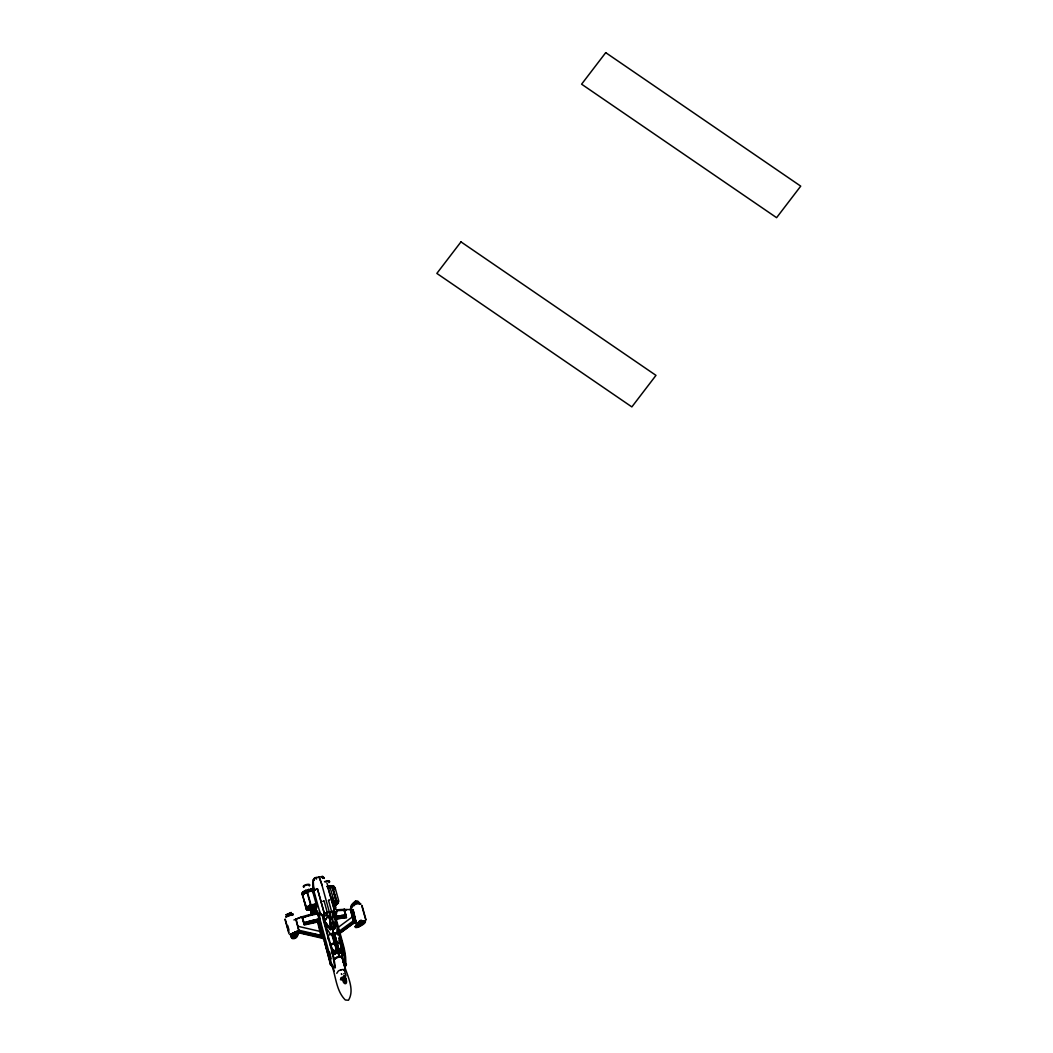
<?xml version="1.0" encoding="UTF-8"?>
<svg xmlns="http://www.w3.org/2000/svg" width="1053" height="1053" viewBox="0 0 1053 1053"><rect width="100%" height="100%" fill="white"/><g stroke="black" fill="none" stroke-linecap="round" stroke-linejoin="round"><path stroke-width="1.5" d="M302.737 895.603L302.737 894.8A7.397 6.713 31 0 1 302.474 892.931L302.474 892.931A7.503 6.818 31 0 0 302.54 894.721L306.199 909.029A1.487 1.369 -59.2 0 0 306.489 909.568L310.925 910.042M302.724 895.445L302.25 893.365A6.766 2.053 -15.5 0 1 305.396 891.338L306.647 890.983L310.925 906.028L309.858 906.738A6.279 1.909 -15.5 0 0 306.936 908.634M315.137 912.424L315.189 910.819M315.11 912.267L314.992 909.871M315.163 910.424L315.189 912.74M337.565 929.575L342.357 946.858A23.442 8.898 82 0 1 344.305 957.822L344.476 963.153L345.976 963.916A5.581 2.264 2.5 0 1 346.424 964.824L345.371 965.746L344.976 957.256A30.366 11.53 82 0 0 343.081 946.568L333.617 912.714M344.37 979.395L345.134 982.146L344.147 975.315L345.015 981.699M346.003 965.772L345.608 957.203A30.655 11.636 82 0 0 343.686 946.41L335.71 917.295L336.697 912.596A6.121 5.318 37.8 0 0 336.578 910.095M344.976 982.054L343.818 979.119L344.502 978.842M302.645 895.182L302.659 894.958A7.213 6.555 31 0 1 302.474 893.247A2.409 0.895 0.5 0 1 302.514 892.628L302.593 892.628A7.463 6.779 31 0 0 302.751 894.273M324.811 920.875L324.693 921.533L323.139 914.544L324.693 921.072L327.799 916.071L324.693 921.533L330.629 929.378L330.339 918.966L326.838 914.886L323.521 916.821M334.393 905.132A5.844 1.777 -15.5 0 0 335.696 904.58L335.854 903.922M293.774 934.327C293.563 936.538 294.919 939.776 293.537 933.195M294.34 936.578C291.865 934.735 296.275 932.471 295.077 933.787M294.208 937.196L294.261 933.261M294.287 937.183L294.353 934.037M311.319 911.714L311.227 910.332M335.341 918.545L334.775 912.372A3.067 1.514 27.1 0 0 333.814 911.661L334.367 910.45M319.493 910.884C319.059 914.452 321.06 927.969 318.835 918.269A15.677 3.08 78.2 0 0 316.914 912.53L315.689 908.107L316.4 904.843L313.044 892.654L314.097 890.167L317.427 888.771L323.784 911.332A2.725 2.514 17.6 0 0 324.311 912.188L324.916 913.504M339.606 952.807L338.724 952.952L333.327 933.445L334.196 933.287L339.829 953.07L334.42 933.563L336.355 933.695L336.868 932.616L337.329 925.561M314.334 878.255L314.097 880.216L314.939 877.886L316.045 877.504L316.584 879.044L315.966 877.531L322.916 876.491L322.415 878.005M334.288 903.777L335.012 903.29L334.288 902.855A3.198 0.974 -15.5 0 1 334.235 904.409L335.407 903.224L334.091 902.987M335.038 903.553L334.275 903.303M335.328 902.961L334.999 903.408M313.912 890.193L313.781 889.982A3.528 0.763 -30.7 0 1 313.781 890.298A7.503 6.989 -51.1 0 0 313.215 889.351L313.123 889.416A7.397 6.884 -51.1 0 1 313.636 890.39M292.089 934.998L292.431 934.129M328.536 915.439L332.287 928.996L334.301 928.641L335.459 919.374C326.812 905.317 341.962 931.708 333.946 912.727L332.445 911.556L324.153 913.951M335.815 919.466C335.157 941.145 331.958 918.716 332.445 911.556M334.551 887.705A6.766 2.053 -15.5 0 0 333.393 886.429L332.327 886.468L336.17 901.592L337.263 901.934A6.279 1.909 -15.5 0 1 338.342 903.119L336.262 904.817L335.96 903.974M335.736 950.214L336.552 949.99L335.933 951.385L336.842 951.004L331.616 934.09M291.326 912.569L290.918 913.767M290.259 934.603L292.273 937.512M291.51 934.656L290.549 934.959M293.142 934.643L292.537 933.8L291.576 934.366M292.102 934.393L292.616 933.853M291.734 933.932L292.734 933.985M293.497 934.05L291.536 933.958M295.972 936.67L297.051 931.602M323.508 915.715L323.64 919.401L331.669 948.569A30.366 5.963 78.2 0 1 334.051 959.178L335.354 967.51L333.051 967.18A5.581 2.488 -6.1 0 1 332.024 966.364L330.681 963.574L330.366 964.206A4.225 1.277 -15.5 0 0 330.918 964.969L331.761 964.785A3.646 1.106 -15.5 0 1 331.024 964.061L327.68 952.03M292.918 936.078L294.09 935.972L294.59 933.669M295.959 932.445C291.563 945.752 297.13 933.076 294.419 933.142M335.631 913.675L336.065 914.333L334.341 910.595M335.696 904.58L337.974 902.803A5.989 1.816 -15.5 0 0 336.934 901.671L336.17 901.592M344.423 977.882L344.292 979.145L344.818 977.342L341.685 978.04L340.461 979.659L344.713 979.343M345.766 965.009L345.371 965.746M336.052 912.411L335.894 913.188M307.41 909.989L307.515 909.529A5.844 1.777 -15.5 0 0 310.898 909.568L311.293 910.555M320.665 924.416L319.954 924.547L319.651 922.27M330.366 964.206L320.046 924.495M343.449 969.826L343.41 969.813M344.318 970.326L344.397 969.997A3.383 1.027 -15.5 0 0 341.87 969.642A3.383 1.027 -15.5 0 0 338.25 971.09L336.776 973.354M345.437 977.75L345.502 977.487A2.448 0.737 -15.5 0 0 343.673 977.237A2.448 0.737 -15.5 0 0 341.054 978.276L340.79 978.566M334.117 959.362C335.104 956.637 342.462 955.992 336.42 957.598M339.184 949.635L341.527 952.833M339.171 950.714L340.382 950.214L341.356 953.228L341.238 950.675M335.986 912.727L335.775 913.517M296.248 933.406L294.827 937.038L294.985 933.55L296.288 933.563L295.169 936.644M293.853 936.051L295.077 933.524M314.386 890.548L313.044 892.654L314.426 890.43L313.702 892.523L315.321 898.38M324.245 912.411A2.725 2.514 17.6 0 1 323.719 911.556L317.427 888.771M330.681 929.009L330.352 929.602L324.456 921.625M341.646 957.598C335.091 955.413 344.16 955.742 341.725 958.019M306.844 908.752L307.239 909.91L304.593 901.526M340.843 970.168L340.632 970.3M358.02 925.995L362.522 922.507L361.627 922.349M285.811 916.821C287.956 915.636 301.5 911.042 285.968 917.018M290.549 913.846L290.997 912.609M296.262 932.892L295.261 932.655M297.538 931.655L295.814 936.854M293.919 919.967L302.145 916.768A43.818 13.294 -15.5 0 1 317.703 912.898M296.051 919.137L302.027 916.689L304.238 924.982L317.598 922.02L321.507 938.078L299.447 932.958L295.735 919.124M298.144 926.337L320.204 931.457M313.544 935.748L321.586 937.117L299.513 931.997L299.065 933.05L297.433 932.813M299.447 932.958L296.104 918.979M318.559 915.518A22.797 4.409 78.1 0 0 317.809 913.267A42.133 23.456 -19.5 0 0 302.395 917.676A20.889 4.041 78.1 0 1 304.027 922.876L304.278 924.481L319.664 921.099M304.962 923.52L305.686 923.231A41.659 12.636 -15.5 0 1 316.914 920.348L317.677 920.19L322.126 938.026L323.732 937.683M304.804 922.783L305.146 924.152L317.611 921.533L317.493 919.532M317.479 913.543L316.558 910.384L314.742 911.371L316.65 910.898M314.32 912.043L316.94 911.24M323.942 937.065L322.192 937.065M316.966 906.212L316.94 904.237L316.282 904.369M334.104 902.013L336.144 901.829L336.315 901.039A1.54 0.869 87 0 0 336.21 900.394L332.169 886.363L336.144 900.723L334.643 901.631M355.466 926.758C357.823 928.93 371.656 920.243 361.956 920.796M362.114 921.928L362.035 922.691L362.627 922.244M362.245 922.059L364.246 921.296M362.377 921.928L364.167 921.375L363.18 921.217M363.614 921.507L363.561 922.007M341.422 973.946L341.817 974.512L341.422 973.933M330.063 887.824L329.826 886.981L327.746 887.166L334.183 909.713A2.725 2.356 37.8 0 1 334.183 910.661M335.775 913.359L335.459 914.162M314.189 907.976A3.607 1.092 -15.5 0 0 316.005 906.409A3.607 1.092 -15.5 0 0 313.544 906.054C311.833 905.646 307.423 908.936 311.188 908.634A4.646 1.408 -15.5 0 1 308.002 907.91A4.646 1.408 -15.5 0 1 312.57 905.554M309.937 908.673L310.714 907.238L313.504 906.199A3.409 1.04 -15.5 0 1 315.834 906.528A3.409 1.04 -15.5 0 1 314.11 908.015A3.198 0.974 -15.5 0 0 315.65 906.659A3.198 0.974 -15.5 0 0 313.465 906.343L315.492 906.594L314.399 907.725M311.148 908.489L309.964 908.252L310.319 907.66M311.188 907.278L310.885 908.95A3.409 1.04 -15.5 0 1 309.398 907.936A3.409 1.04 -15.5 0 1 312.649 906.37M315.123 907.423L315.189 906.778M315.452 907.107L315.571 906.83M334.512 928.654L335.775 919.493L332.695 915.07M334.643 928.483L332.287 928.996M351.083 909.595C348.951 905.409 358.928 900.684 360.797 904.079M331.076 885.823L331.103 885.77A2.409 1.29 -21.1 0 0 329.589 885.863L329.589 885.863A3.528 1.895 -21.1 0 1 331.076 885.823A7.147 2.067 80 0 1 331.563 887.245M335.262 909.252L335.973 908.002L330.168 887.692M359.442 921.467L361.798 921.599M360.6 921.796L359.797 921.428L355.335 926.956A2.33 0.724 -15.6 0 0 356.388 927.535A2.33 0.724 -15.6 0 0 359.099 926.732L365.47 921.665M360.745 921.625L360.165 921.217L362.377 921.257M360.165 921.533L361.482 921.099M355.888 926.548L356.967 926.35L356.111 925.034L356.533 926.192L359.955 921.296L361.811 921.243M336.539 901.75L336.763 901.052A1.501 1.119 -84.8 0 0 336.697 900.407L332.314 886.534M313.768 889.798A30.945 29.379 -31.2 0 1 313.333 879.874L314.202 878.373M326.838 914.886L326.114 912.675C327.878 912.582 337.855 908.818 333.893 913.978L333.827 912.925M330.102 919.085L331.182 918.821L322.06 885.481A31.024 9.187 80.2 0 0 318.98 877.004A31.024 8.766 79.9 0 1 322.139 885.468M330.787 929.075L330.155 919.006L330.445 929.312L332.63 929.036L330.352 929.602M328.694 915.412L333.617 933.195L331.629 934.116L332.616 933.563L337.829 953.399L332.103 933.84M338.5 953.597L338.737 953.202A8.661 1.474 77.7 0 1 339.566 956.94L336.262 957.954L334.249 959.809A9.148 8.582 14.9 0 1 333.459 958.849M293.932 933.221L295.064 932.392M290.51 934.919L292.181 938.473A2.33 0.724 -15.5 0 0 294.485 938.394A2.33 0.724 -15.5 0 0 296.538 937.275L298.17 932.3L295.998 932.8M296.92 932.761L296.262 932.089M335.933 951.385L336.96 950.82M339.816 950.701L340.567 950.319M324.008 914.846L322.942 916.636L323.126 919.506L331.142 948.621A30.655 6.015 78.2 0 1 333.551 959.322L334.867 967.733M332.893 913.899L334.564 914.952L332.893 913.899L332.287 911.674L333.696 912.767M333.946 912.727L335.433 919.651M331.037 918.927L332.116 918.664M331.932 918.795L334.262 928.496M337.381 953.505L338.948 952.833L332.406 928.799M338.316 953.636L338.553 953.241A8.661 3.501 82.6 0 1 339.119 957.019L342.278 957.216L341.856 958.48M338.724 952.952L339.948 952.649M318.322 920.664L318.98 921.085M324.061 914.636L324.929 913.372M362.35 922.797L361.863 921.888L363.377 921.52M310.793 890.298A7.147 5.028 -87 0 0 310.359 889.377L310.398 889.324A2.409 1.119 -28.4 0 1 311.754 889.18A7.529 5.304 -87 0 1 312.28 890.325M310.372 889.377A3.528 1.645 -28.4 0 1 311.727 889.232L311.754 889.18M330.431 929.18L324.758 921.336L330.458 929.404L332.63 929.036M333.617 933.195L330.221 933.787L329.405 934.919L333.327 933.695M325.232 912.951L324.258 912.424M355.532 901.289L351.268 906.738M353.913 905.791L355.309 904.198M359.757 920.743L355.243 926.258A2.145 0.658 -15.6 0 0 356.454 926.758A2.145 0.658 -15.6 0 0 359.034 925.824L364.93 921.033M342.738 962.008L343.62 961.35L345.358 964.008A5.304 2.145 2.5 0 1 345.766 965.009M335.051 918.532L345.45 917.084L345.16 915.702M353.663 923.468L354.229 921.73L350.82 909.463L352.663 909.516L355.98 921.493L355.414 923.218L353.255 922.862M346.371 917.584L344.252 909.279L346.371 917.584L336.842 918.914M352.479 916.808L338.75 926.956M337.816 934.972L339.237 933.274L337.394 926.614M339.711 933.498L353.295 923.507L353.861 921.783L339.04 932.668M355.387 922.704L355.796 921.507L352.518 909.687M341.277 956.808L343.225 954.479L338.645 937.973M359.81 922.152L356.335 926.166L359.573 922.533M334.775 958.809L336.052 957.796M343.225 954.479L341.83 954.992A9.148 7.884 41.8 0 1 341.988 957.638M357.178 924.073L359.034 922.086M356.612 926.232L360.139 921.717M361.903 922.046L362.219 921.572M362.193 922.007L363.18 921.454M361.679 921.678L363.088 921.546M314.531 890.285L316.163 889.337A3.067 1 -15.8 0 1 317.361 888.995M310.03 907.673L309.7 907.989A3.198 0.974 -15.5 0 0 310.951 908.792L311.135 909.344M311.609 907.081L309.924 908.147M311.82 906.515L313.61 906.357M314.36 907.37L315.15 906.159M356.362 925.074L356.835 926.206L360.863 921.586L356.901 926.192L357.691 926.245M336.328 904.777L336.539 904.303A1.487 0.882 61 0 0 336.473 903.724M357.072 924.916L357.625 926.061L356.77 925.666L361.258 921.717M360.508 920.954L360.139 921.178M362.324 921.099L360.495 921.48M362.522 921.388L361.627 921.52M332.064 885.77L332.116 885.731A2.409 1.119 -28.5 0 1 333.103 885.994L333.051 886.034A3.528 1.632 -28.5 0 0 332.064 885.77A7.463 5.252 -87.1 0 1 332.735 887.376M296.88 932.603L295.682 933.406M319.098 920.809L318.243 921.006L319.27 920.651M318.256 921.085L318.822 921.125M356.822 924.995L357.375 926.14L361.6 921.901M357.375 926.14L361.627 922.639M312.675 889.377L312.728 889.337A2.409 0.842 -31.7 0 1 313.478 889.535L313.412 889.574A3.528 1.224 -31.7 0 0 312.675 889.377A7.147 6.647 -51.1 0 1 313.175 890.325M312.517 891.246L311.122 891.312A2.382 0.698 -14.9 0 1 311.556 891.22L311.938 891.193A2.382 0.737 -15.7 0 1 312.359 891.193A3.528 1.079 -15.7 0 0 311.122 891.312A2.382 0.737 -15.7 0 1 311.556 891.22L311.885 891.009M293.655 934.143L293.221 934.314M303.317 894.247L304.172 893.589M291.115 934.222L292.142 933.735M291.168 934.38L291.813 934.129M296.169 932.616L291.062 934.722L293.353 934.024M295.775 936.696L293.287 937.604M362.1 922.691L357.309 925.548M336.144 951.096L336.605 949.806M322.995 915.886L322.942 916.636L321.362 915.294A6.121 5.673 17.6 0 1 320.073 912.99L313.768 890.575M331.129 944.844C332.959 944.91 329.76 944.159 332.103 948.45A2.475 0.987 66.6 0 0 332.603 949.674C333.985 952.136 333.893 948.095 333.077 950.069M335.236 953.557C334.564 954.176 337.486 948.213 332.116 952.504L332.761 954.86L333.59 954.255M339.816 930.773L353.4 920.796M341.883 930.786L346.832 927.153M339.303 932.892L353.676 922.494L350.438 909.45L354.045 922.441L355.796 922.204M339.671 932.984L353.255 923.007M339.04 933.721L353.861 922.836M339.632 943.475L340.553 943.238L339.579 943.356A4.646 1.408 -15.5 0 0 338.21 943.001L337.473 943.712M292.642 934.406L291.76 935.025L293.195 937.223M355.137 901.394L358.468 902.118L359.336 904.343M358.257 925.837L364.93 921.322M358.876 925.824L364.97 921.191M340.027 931.681L355.559 920.638L353.703 911.266M343.173 929.773L346.99 927.061M362.021 921.915L363.417 921.401M358.836 925.666L356.717 926.495M335.933 904.988L334.591 905.554M314.36 907.581L315.058 907.159M315.426 913.675L312.03 914.491L310.898 907.633M359.692 921.441L360.613 920.901L360.047 921.336M307.437 909.568L306.423 908.95M294.156 932.642L293.576 933.34L294.787 933.34M293.892 932.984L294.801 932.445L294.195 932.8M296.156 933.09L296.472 932.274M323.837 914.03L326.114 912.675M333.459 886.257L333.525 886.218A7.529 7.016 -51.3 0 1 334.051 887.205A7.463 6.95 -51.3 0 0 333.459 886.257A3.528 1.224 -31.7 0 1 333.656 886.81L333.722 886.771A2.409 0.829 -31.7 0 0 333.525 886.218M318.164 920.914L320.52 923.547M334.051 901.921A4.436 1.343 -15.5 0 1 334.815 904.119L334.104 904.145A5.976 1.816 -15.5 0 0 336.565 902.882M290.523 934.287L297.143 931.51M291.957 933.919L291.339 934.248L292.05 933.866M292.813 934.406L292.773 933.695M292.971 934.445L293.26 933.642M293.563 934.327L292.392 934.761M294.919 936.88L295.498 936.907M332.379 952.399L333.117 954.702M334.472 954.215L333.788 951.636L334.525 951.491M334.143 951.438L334.88 951.293M334.499 951.254L335.236 951.109C330.089 951.359 334.617 958.414 334.17 951.675M335.17 953.834L334.091 954.176M333.775 887.89L333.722 887.863A2.409 0.711 -14.9 0 0 333.511 887.797L333.393 887.389A7.516 5.304 -87.1 0 0 332.709 885.77L332.709 885.77A7.397 5.212 -87.1 0 1 333.301 887.442L333.367 887.666M359.915 920.677L360.258 920.585M357.796 926.113L358.52 925.877M342.304 953.189L341.448 950.425L339.54 950.254L340.277 952.649L342.107 952.768L341.633 953.373M332.103 885.731A7.529 5.304 -87.1 0 1 332.801 887.35L332.906 887.758A2.409 0.737 -15.7 0 1 333.722 887.863M333.314 887.482L333.406 887.85A6.094 1.843 -15.5 0 0 332.287 887.771M310.451 907.094L311.28 906.962M314.123 906.646L315.216 906.436M307.384 909.437L307.094 908.212A5.989 1.816 -15.5 0 1 309.885 906.422L310.925 906.028M359.955 921.099L361.258 920.809M359.994 921.257L361.574 920.888M340.685 948.661C339.448 947.779 340.882 950.267 341.383 948.134A2.475 2.04 -77.7 0 0 341.343 946.831L340.369 943.33M294.445 932.84L295.432 932.497M291.26 912.635L286.126 914.912M290.97 934.064L296.038 931.708M323.771 913.267L329.457 911.898L331.129 918.914M305.238 892.983L306.528 891.957A7.529 1.527 70.8 0 1 306.133 890.285A2.409 1.303 -11.5 0 0 304.712 890.97A7.213 1.474 70.8 0 0 305.054 892.457M285.916 914.873L291.089 912.569L291.839 914.728M291.405 915.36L293.024 915.057M295.985 931.839L297.736 931.589M291.115 934.577C289.075 941.329 300.21 937.96 297.867 932.102M295.143 937.104L294.235 937.433M334.564 953.728L336.144 953.32M352.321 906.659L351.307 906.909M340.172 950.596L340.882 950.49M340.395 950.714L341.106 950.609M340.711 950.885L341.422 950.78L342.12 953.149L340.685 952.873M339.935 950.398L341.475 950.806L340.158 950.096M341.211 952.662L339.632 949.53M341.764 952.952L341.04 953.07L340.066 949.99M312.083 906.896L311.083 906.778M314.676 908.055C315.084 905.804 310.464 906.672 311.991 908.502A3.883 0.75 78.1 0 1 312.504 912.135L312.767 914.083M359.547 922.362L360.363 922.27M294.577 932.629L296.867 932.339M295.59 932.84L294.511 933.024M295.827 933.076L294.893 933.011M294.037 933.945L295.09 933.721M296.38 932.366L297.078 932.168M336.223 949.898L335.854 950.069M339.237 940.869L339.566 940.329M305.173 924.073L305.857 923.863A41.659 12.636 -15.5 0 1 317.085 920.98L317.861 920.822M334.512 888.061L334.643 888.561A2.382 0.724 -15.8 0 1 334.578 888.758L334.578 888.758A2.382 0.711 -14.7 0 0 334.643 888.6L334.525 888.627A3.528 1.066 -15.8 0 1 334.499 888.771L334.459 888.324A7.213 6.726 -51.3 0 0 334.301 887.89L334.525 888.587A3.528 1.053 -14.7 0 1 334.499 888.771L334.406 888.271A2.382 0.724 -15.8 0 1 334.63 888.469L334.512 888.508A6.094 1.843 -15.5 0 1 334.393 889.035M355.835 903.974L357.138 903.816M291.76 935.117L293.024 937.275L294.208 937.288M362.495 922.415L363.417 922.165M340.988 951.03L341.646 950.833M307.226 891.272L310.306 889.956A6.568 2.001 -15.5 0 1 314.11 890.009M317.058 905.317A6.121 1.856 -15.5 0 0 314.426 905.448L311.267 905.87L314.242 905.172A5.844 1.777 -15.5 0 1 316.756 905.053M313.965 906.607L315.15 906.672L313.57 906.607M334.406 888.416L334.38 888.377A3.528 1.066 -15.8 0 1 334.512 888.508L334.63 888.469M361.403 921.901L359.85 922.31M339.237 933.274L336.355 933.695M318.717 920.454L319.48 920.401M302.777 895.103L302.645 895.129A2.409 0.737 -15.2 0 1 302.737 894.932M338.882 949.688L339.658 949.424M295.643 933.761L295.511 932.997M316.598 905.501L317.256 905.369L316.453 905.935A4.225 1.277 -15.5 0 0 313.649 905.619L312.596 905.817A4.436 1.343 -15.5 0 0 308.226 907.936A4.436 1.343 -15.5 0 0 311.227 908.752A4.028 1.224 -15.5 0 1 308.647 908.002A4.028 1.224 -15.5 0 1 312.609 905.962M305.462 917.031L302.395 917.676A43.818 13.294 -15.5 0 1 317.953 913.793L317.809 913.267M318.835 918.269L319.493 918.137L318.23 913.543M306.528 923.191L317.611 921.533M319.704 922.454L320.625 923.191M297.196 931.8L299.131 931.405L299.276 932.431L310.398 935.011M299.276 932.431C294.3 932.563 300.671 933.313 298.552 931.273M323.797 936.038L296.959 930.931M323.442 937.065L321.836 937.394L322.126 938.026M323.942 938.499L323.284 938.631A4.225 1.277 -15.5 0 0 323.85 939.394M331.247 965.153L332.103 965.325L331.445 965.469L330.668 960.244A23.442 4.607 78.2 0 0 328.22 949.358L320.23 920.309M360.692 920.269L361.561 920.256M363.101 922.165L362.285 922.217M360.31 922.336L361.39 922.244M328.51 900.394L329.523 900.21L328.51 900.394L331.59 911.516M308.647 890.377L310.227 890.061M313.189 905.014L312.53 905.146A5.252 1.593 -15.5 0 0 307.358 907.818A5.252 1.593 -15.5 0 0 310.911 908.778L310.938 909.16M313.807 905.027L312.557 905.409A4.844 1.474 -15.5 0 0 307.792 907.883A4.844 1.474 -15.5 0 0 311.069 908.765M316.545 905.211A4.844 1.474 -15.5 0 0 313.768 905.172L312.583 905.685A4.225 1.277 -15.5 0 0 308.437 907.976A4.225 1.277 -15.5 0 0 311.293 908.739M310.609 907.791L309.951 907.41M314.465 907.028L315.137 906.896M306.607 908.134A5.976 1.816 -15.5 0 0 310.569 908.515L311.319 908.37M312.228 908.107L310.569 907.883L311.254 910.253M306.581 908.41A6.081 1.843 -15.5 0 0 310.609 908.792L311.464 908.647A3.607 1.092 -15.5 0 1 309.082 908.068A3.607 1.092 -15.5 0 1 312.636 906.225L312.662 906.672M311.346 908.963L310.53 909.121A6.515 1.974 -15.5 0 1 306.041 908.226M332.366 929.259L334.657 928.68M333.38 933.34L336.868 932.616M361.074 920.901L361.916 920.822M341.251 977.539L343.857 977.092L344.37 978.974M344.199 980.067L344.884 979.948M344.673 981.804L345.358 981.646M324.153 901.157L323.153 901.329L324.153 901.157L327.233 912.28M322.705 914.702L326.088 927.535L327.325 927.324M333.182 900.96L334.762 900.723A6.515 1.974 -15.5 0 1 338.461 901.46M330.787 886.389L329.181 886.639A6.568 2.001 -15.5 0 0 327.509 887.034M291.207 934.616L292.102 934.63M341.093 915.583L344.002 915.189M334.867 917.9L343.791 916.663M335.894 918.558L346.371 916.794A42.133 12.781 -15.5 0 0 335.091 917.663M336.986 918.742L346.503 917.413M353.795 920.888L355.559 920.638M354.045 921.757L355.98 921.493M354.229 922.783L355.98 922.533M360.218 922.441L360.06 921.717M358.797 902.079C356.23 897.551 348.346 907.976 351.649 906.738M356.77 926.653L355.453 926.548M311.688 891.207L311.82 890.785A7.503 5.291 -87 0 0 311.135 889.166L311.083 889.245A7.397 5.212 -87 0 1 311.754 890.838L311.767 890.877M303.817 893.8A3.528 1.079 -15.2 0 0 303.409 894.142A3.528 1.04 -16 0 1 303.659 893.918L303.54 893.51A7.397 4.752 59.1 0 1 303.29 891.812L303.172 891.786A7.503 4.817 59.1 0 0 303.448 893.51L303.554 893.931A2.409 0.711 -16 0 0 303.356 894.089L303.369 894.089A2.409 0.737 -15.2 0 1 303.804 893.747M361.64 922.494L362.206 922.546M332.143 886.323L329.128 886.744A6.265 1.895 -15.5 0 0 327.536 887.126A7.503 1.527 70.7 0 1 327.444 886.297L327.457 886.363A7.397 1.501 70.7 0 0 327.641 887.192M293.089 933.774L292.326 933.642L293.3 933.8M345.529 916.992L344.95 917.005A41.659 12.636 -15.5 0 0 334.946 917.847M314.755 906.343L313.11 906.659L313.504 908.12A4.225 0.816 78.1 0 1 314.057 912.069L314.268 913.662M302.474 893.247L302.553 893.247A3.528 1.303 0.5 0 1 302.593 892.628A7.529 6.845 31 0 0 302.711 894.418M336.605 909.871A43.818 13.294 -15.5 0 1 343.936 909.437L353.4 909.7M343.265 910.253L346.424 910.332M334.235 902.579L335.38 903.474M333.814 951.873C332.274 955.15 336.67 954.821 334.578 951.201M333.551 952.017L333.854 954.558L333.117 952.254M334.907 953.979L333.88 951.583M329.036 887.152L328.773 887.126A3.067 0.987 -16.1 0 0 327.746 887.166M360.521 903.711L355.032 903.329L350.32 908.95A2.303 0.711 -15.6 0 0 351.36 909.502M332.853 887.784L333.801 887.969M310.648 908.621L309.661 908.502M335.354 967.51L334.13 967.194M319.585 936.63L323.797 936.722L320.902 925.587M299.144 930.312L321.218 935.419M299.421 931.326L321.586 936.433M299.157 932.339L321.731 937.46M313.333 879.874L314.176 880.308M307.173 909.976L306.752 909.687A1.527 1.25 -78.7 0 1 306.489 909.147L303.185 897.235M305.791 892.26L305.739 892.246A7.516 1.527 70.8 0 1 305.344 890.575L305.409 890.627A7.397 1.501 70.8 0 0 305.791 892.26L305.857 892.496M340.803 952.452L342.12 953.149M323.429 916.268L322.679 915.662M304.712 890.97L304.751 891.009A3.528 1.909 -11.5 0 1 306.173 890.325L306.173 890.325A7.463 1.514 70.8 0 0 306.555 891.97M346.2 978.698L345.66 978.276C348.701 985.081 343.173 985.792 342.501 978.829L341.317 979.751M334.314 903.448L334.591 904.488A2.554 0.974 82.1 0 1 334.815 906.12M310.938 906.33L310.359 905.027M297.591 931.721L296.169 936.63A2.145 0.658 -15.5 0 1 294.024 937.723A2.145 0.658 -15.5 0 1 292.076 937.578M292.379 937.657L290.417 934.393M326.088 927.535L330.221 933.787M339.527 942.817L339.54 942.843A4.712 1.435 -15.5 0 0 338.105 942.382L337.71 942.369A1.369 1.079 50.8 0 0 336.986 943.699M339.566 943.133L339.606 943.172A4.673 1.422 -15.5 0 0 337.789 942.685L337.223 943.699M322.047 876.451L322.797 877.952L322.126 876.451M334.788 944.133L333.577 943.422A4.673 1.422 -15.5 0 0 331.09 944.475M322.034 937.512L318.059 921.441M321.507 938.078L320.954 936.156M296.946 932.537L297.222 933.432M292.01 933.59L293.721 937.302L292.945 933.932M292.392 934.932L293.59 937.288M314.965 910.727L315.373 912.069M326.891 883.085L327.496 884.612M344.16 979.066L344.542 980.001M334.485 944.238L333.209 943.883A4.646 1.408 -15.5 0 0 331.208 944.778M310.661 908.173L310.398 908.765M327.812 937.486L328.602 940.013M309.49 905.33A5.976 1.816 -15.5 0 1 310.898 904.803L311.359 906.185M294.037 937.236L293.339 932.984M331.682 964.087L331.906 965.022M307.976 891.496L307.989 891.562A7.147 2.067 80.1 0 0 307.463 889.969L307.463 889.969A3.528 1.895 -21 0 1 309.069 889.495L309.069 889.495A7.463 2.159 80.1 0 1 309.358 890.298A7.529 2.172 80.1 0 0 309.069 889.456A2.409 1.29 -21 0 0 307.463 889.93M332.221 897.156L333.564 901.842M327.931 886.929L334.367 909.476A2.725 2.356 37.8 0 1 334.367 910.424M311.267 905.87L311.056 905.132M361.982 905.448L366.023 919.888M361.719 905.514L365.746 919.953M309.727 891.522L309.608 891.088A7.529 2.172 80.1 0 0 309.464 890.614M287.759 925.626L289.009 930.115M285.231 919.243L288.851 932.234M284.968 919.308L288.983 933.761M343.936 909.437L345.726 915.873M345.45 917.084L344.779 916.373A41.659 12.636 -15.5 0 0 334.775 917.216M335.117 887.837L338.829 901.236M334.775 902.618L335.157 903.777M334.222 903.882L334.433 904.672A2.04 0.777 82.1 0 1 334.617 906.225M340.448 948.674L342.107 954.676M342.264 955.321C342.594 968.773 356.704 986.99 348.464 1000.232L345.331 999.995C335.96 990.728 335.973 975.907 331.471 964.298M340.698 950.385L341.541 953.334M341.764 956.361L345.042 968.207M334.459 933.432L339.829 953.07M344.357 970.168L345.963 975.947M334.406 935.117L335.657 939.618M336.486 942.619L338.987 951.622M338.5 954.768L339.119 957.019M332.393 933.511L337.829 953.399M336.341 948.516L335.091 944.028A1.369 1.303 -12.9 0 0 333.498 943.119L333.011 943.277A4.712 1.435 -15.5 0 0 331.326 943.988M343.962 978.211L345.2 982.646M335.196 950.846L335.881 953.452M334.235 951.228L335.13 954.11M334.222 951.399L334.815 954.031M332.551 965.404L334.183 971.327M320.362 922.323L320.23 920.862M325.601 944.515L326.851 949.029M324.258 940.908L330.918 964.969M314.492 906.923L314.768 907.883M314.084 906.067L313.346 906.541M314.005 906.751L314.676 910.055A3.607 0.698 78.1 0 0 314.9 912.319L315.137 913.622M313.61 906.751L313.965 908.055A4.067 0.79 78.1 0 1 314.492 911.859L314.729 913.609M312.636 906.896L312.991 908.212A4.251 0.829 78.1 0 1 313.557 912.201L313.755 913.767M312.122 907.041L312.478 908.344A4.133 0.803 78.1 0 1 313.017 912.214L313.254 913.912M307.239 891.351L310.99 904.896M311.227 907.423L311.57 908.66A3.528 0.684 78.1 0 1 312.03 911.951L312.346 914.294M309.635 907.725L309.7 907.989A3.198 0.974 -15.5 0 1 312.662 906.501M316.94 904.237L317.15 905.422M315.624 907.278A4.844 1.474 -15.5 0 1 314.636 907.752L314.742 908.291M314.242 907.594L314.347 908.015A3.791 0.737 78.1 0 1 314.847 911.569L314.847 912.346M315.531 913.451L315.163 912.346M311.596 914.373L311.28 912.872M334.578 902.474A3.607 1.092 -15.5 0 1 334.433 904.316L334.696 904.685A3.08 1.171 82.1 0 1 334.88 906.264M314.636 908.028L314.834 908.897M311.517 913.477L311.82 914.702A3.936 0.763 78.1 0 1 311.254 911.464M311.464 913.227L311.175 912.03M314.886 909.015L315.058 910.542M311.056 909.739L311.122 910.924A3.462 0.671 78.1 0 0 311.635 914.504M321.494 936.433L321.586 937.117M331.932 964.061L332.103 965.325M314.926 909.239L315.137 909.924M315.229 912.069L315.15 910.2M311.385 912.74L311.148 911.543M314.952 909.463L315.084 910.898M293.418 932.958L293.958 937.249M311.122 910.279L311.319 912.082M314.123 889.193A33.012 29.892 31.7 0 1 313.504 879.571M312.912 890.601A33.012 29.892 31.7 0 1 312.938 885.007M330.668 945.081A2.027 1.119 -81.5 0 1 330.234 945.054M321.652 914.623A5.449 5.054 17.6 0 1 320.954 913.464A5.739 5.318 17.6 0 0 321.705 914.728M329.576 951.886A23.442 4.607 78.2 0 1 330.221 954.61M330.524 955.992A23.442 4.607 78.2 0 1 331.076 958.743M333.235 966.759A5.304 2.369 -6.1 0 1 332.669 966.233M318.072 913.649A15.677 3.08 78.2 0 1 318.559 915.044M319.033 916.544A15.677 3.08 78.2 0 1 319.493 918.137M304.383 924.165A42.133 12.781 -15.5 0 1 319.954 920.256M319.599 918.966A42.133 12.781 -15.5 0 0 304.027 922.876A42.133 13.61 -15.7 0 1 319.585 918.927A22.797 4.409 78.1 0 0 318.862 916.465M302.356 918.229A19.981 3.87 78.1 0 1 302.895 919.795M303.29 921.033A19.981 3.87 78.1 0 1 303.672 922.323M303.725 886.758A3.251 0.987 -15.5 0 1 306.581 884.533A3.251 0.987 -15.5 0 1 309.174 885.441M303.856 887.245A3.251 0.987 -15.5 0 1 306.726 885.02A3.251 0.987 -15.5 0 1 309.306 885.928M307.384 892.154A6.094 1.843 -15.5 0 0 305.949 892.681A3.528 1.079 -15.4 0 1 306.673 892.378L306.673 892.378A2.409 0.737 -15.4 0 0 305.844 892.654M302.606 895.669A6.515 1.974 -15.5 0 1 302.698 894.589L302.54 893.326A6.436 1.948 -15.5 0 1 305.541 891.391M303.369 893.931A6.515 1.974 -15.5 0 1 312.043 891.101M316.334 906.923A6.081 1.843 -15.5 0 1 313.649 908.068M309.516 905.567A6.081 1.843 -15.5 0 1 310.951 905.027M315.387 904.158A6.081 1.843 -15.5 0 1 316.584 904.172M314.268 907.936A3.817 1.158 -15.5 0 0 315.65 907.159A5.054 1.527 -15.5 0 1 314.715 907.712A5.252 1.593 -15.5 0 0 315.861 907.159M311.451 908.726A3.817 1.158 -15.5 0 1 308.871 908.041A3.817 1.158 -15.5 0 1 312.623 906.093L313.61 905.764A4.028 1.224 -15.5 0 1 316.282 906.014M313.57 905.909A3.817 1.158 -15.5 0 1 316.111 906.146M315.808 907.081A4.028 1.224 -15.5 0 1 314.334 907.897A4.436 1.343 -15.5 0 0 315.4 907.383M314.413 907.857A4.225 1.277 -15.5 0 0 315.953 907.002A5.462 1.658 -15.5 0 1 314.86 907.647M313.689 905.462A4.436 1.343 -15.5 0 1 316.229 905.501M315.518 907.331A4.646 1.408 -15.5 0 1 314.557 907.791M313.728 905.317A4.646 1.408 -15.5 0 1 316.387 905.356M310.99 908.765A5.054 1.527 -15.5 0 1 307.581 907.844A5.054 1.527 -15.5 0 1 312.544 905.277M314.965 904.909A5.054 1.527 -15.5 0 1 315.953 904.922M315.044 904.764A5.252 1.593 -15.5 0 1 316.084 904.777M310.846 908.778A5.462 1.658 -15.5 0 1 307.147 907.791A5.462 1.658 -15.5 0 1 312.517 905.001M315.137 904.606A5.462 1.658 -15.5 0 1 316.203 904.619M316.216 906.988A5.87 1.777 -15.5 0 1 315.005 907.568M310.688 908.792A5.87 1.777 -15.5 0 1 308.424 906.251M309.621 905.672A5.87 1.777 -15.5 0 1 312.491 904.738M315.308 904.303A5.87 1.777 -15.5 0 1 316.453 904.316M315.268 903.948A5.976 1.816 -15.5 0 1 316.44 903.961M316.663 907.12A6.515 1.974 -15.5 0 1 313.794 908.344M306.305 907.633A6.515 1.974 -15.5 0 1 312.53 904.619L314.163 904.303A6.515 1.974 -15.5 0 1 315.663 904.145M316.374 907.094A6.081 1.843 -15.5 0 1 313.702 908.239M310.661 908.963A6.081 1.843 -15.5 0 1 306.476 908.12M306.713 907.568A6.081 1.843 -15.5 0 1 307.344 906.962M309.556 905.725A6.081 1.843 -15.5 0 1 310.99 905.198M315.439 904.316A6.081 1.843 -15.5 0 1 316.624 904.343M314.399 911.516A4.054 0.79 78.1 0 1 314.32 910.753M312.109 914.636A4.317 0.842 78.1 0 1 311.491 911.2M312.175 913.241A4.607 0.895 78.1 0 1 311.885 911.385M310.266 890.048A6.436 1.948 -15.5 0 1 314.571 890.456M316.756 908.134A6.265 1.895 -15.5 0 1 314.018 909.292M316.479 907.739A5.989 1.816 -15.5 0 1 313.86 908.857M312.728 889.337A7.213 6.713 -51.1 0 1 313.228 890.285M313.412 889.574A7.463 6.937 -51.1 0 1 313.86 890.39M303.856 892.496A7.529 4.831 59.1 0 1 303.738 891.443L303.791 891.457A7.463 4.791 59.1 0 0 303.883 892.325M311.122 891.312A3.528 1.04 -14.9 0 1 311.754 891.246M311.727 889.232A7.463 5.252 -87 0 1 312.241 890.364M351.189 910.318A2.145 0.658 -15.6 0 1 350.649 909.792M343.647 949.437A23.442 8.898 82 0 1 343.936 950.806M344.436 953.57A23.442 8.898 82 0 1 344.792 956.361M334.736 916.373A42.133 12.781 -15.5 0 1 346.003 915.505A20.889 7.976 82.1 0 0 344.186 910.332A42.133 22.732 -23.3 0 0 336.71 910.279M334.722 916.334A42.133 13.557 -16 0 1 346.003 915.505M345.187 914.122A19.981 7.634 82.1 0 1 345.463 914.978M336.855 910.766A43.818 13.294 -15.5 0 1 344.186 910.332M324.495 881.73A3.251 0.987 -15.5 0 1 328.325 880.808A3.251 0.987 -15.5 0 1 329.207 881.795M325.351 881.914A3.251 0.987 -15.5 0 1 329.023 881.348A3.251 0.987 -15.5 0 1 328.918 882.611M329.576 887.916A6.515 1.974 -15.5 0 1 333.683 887.718M334.801 888.956A6.515 1.974 -15.5 0 0 334.459 887.982A7.503 6.989 -51.3 0 0 334.354 887.574M337.947 901.921A6.081 1.843 -15.5 0 1 334.249 904.316M335.854 900.657A6.081 1.843 -15.5 0 1 337.987 901.407M333.919 902.224A4.028 1.224 -15.5 0 1 334.63 904.211M333.985 902.066A4.225 1.277 -15.5 0 1 334.722 904.172M334.104 901.776A4.646 1.408 -15.5 0 1 336.763 902.474A4.646 1.408 -15.5 0 1 333.88 904.514M334.17 901.618A4.844 1.474 -15.5 0 1 336.947 902.355A4.844 1.474 -15.5 0 1 333.933 904.488A5.252 1.593 -15.5 0 0 337.302 902.118A5.252 1.593 -15.5 0 0 334.288 901.329M334.235 901.473A5.054 1.527 -15.5 0 1 337.131 902.237A5.054 1.527 -15.5 0 1 333.985 904.461M334.354 901.171A5.462 1.658 -15.5 0 1 337.486 902A5.462 1.658 -15.5 0 1 334.091 904.409A5.87 1.777 -15.5 0 0 337.842 901.763A5.87 1.777 -15.5 0 0 334.485 900.881M334.472 902.632A3.409 1.04 -15.5 0 1 334.327 904.356A6.081 1.843 -15.5 0 0 338 902.079M334.683 902.329A3.817 1.158 -15.5 0 1 334.525 904.264M335.723 900.46A5.976 1.816 -15.5 0 1 336.763 900.552M337.473 900.802A5.976 1.816 -15.5 0 1 337.829 901.184M338.421 902A6.515 1.974 -15.5 0 1 334.446 904.58M334.591 900.894A6.081 1.843 -15.5 0 1 338.039 901.579M334.591 904.619A3.528 1.343 82.1 0 1 334.788 905.975M334.354 904.566A3.883 1.487 82.1 0 1 334.564 906.08M333.143 886.547A6.436 1.948 -15.5 0 1 334.288 887.231M334.012 887.113A7.397 6.884 -51.3 0 0 333.643 886.481L333.762 886.415A7.503 6.989 -51.3 0 1 334.196 887.231M333.051 886.047A7.147 5.041 -87.1 0 1 333.538 887.126M333.235 887.824A3.528 1.079 -15.7 0 1 333.696 887.929M343.752 973.709L343.765 973.643M308.805 891.233L308.805 891.325A7.397 2.132 80.1 0 0 308.266 889.68L308.266 889.68A7.503 2.172 80.1 0 1 308.792 891.233M322.942 916.636L323.403 915.939L322.942 916.636M330.392 885.718L330.352 885.797A7.397 2.145 80 0 1 330.813 887.1A7.503 2.172 80 0 0 330.392 885.718M460.977 241.874L436.85 273.411L631.853 406.906L655.98 375.368L460.977 241.874M605.725 52.65L581.598 84.187L776.601 217.681L800.728 186.144L605.725 52.65M302.948 892.207L302.882 892.181A7.213 4.633 59.1 0 0 303.067 893.549A7.147 4.581 59.1 0 1 302.948 892.207A2.409 1.158 -3.5 0 1 303.725 891.443A3.528 1.698 -3.5 0 0 302.948 892.207M323.666 877.478L323.166 876.807L324.298 878.426L323.666 877.478M328.299 886.231L328.286 886.192A2.409 1.303 -11.6 0 0 326.891 886.468A3.528 1.909 -11.6 0 1 328.299 886.231A7.147 1.448 70.7 0 0 328.51 887.192A7.213 1.461 70.7 0 1 328.286 886.192M330.023 887.218A7.463 2.159 80 0 0 329.563 885.902A7.529 2.185 80 0 1 330.05 887.179"/></g></svg>
